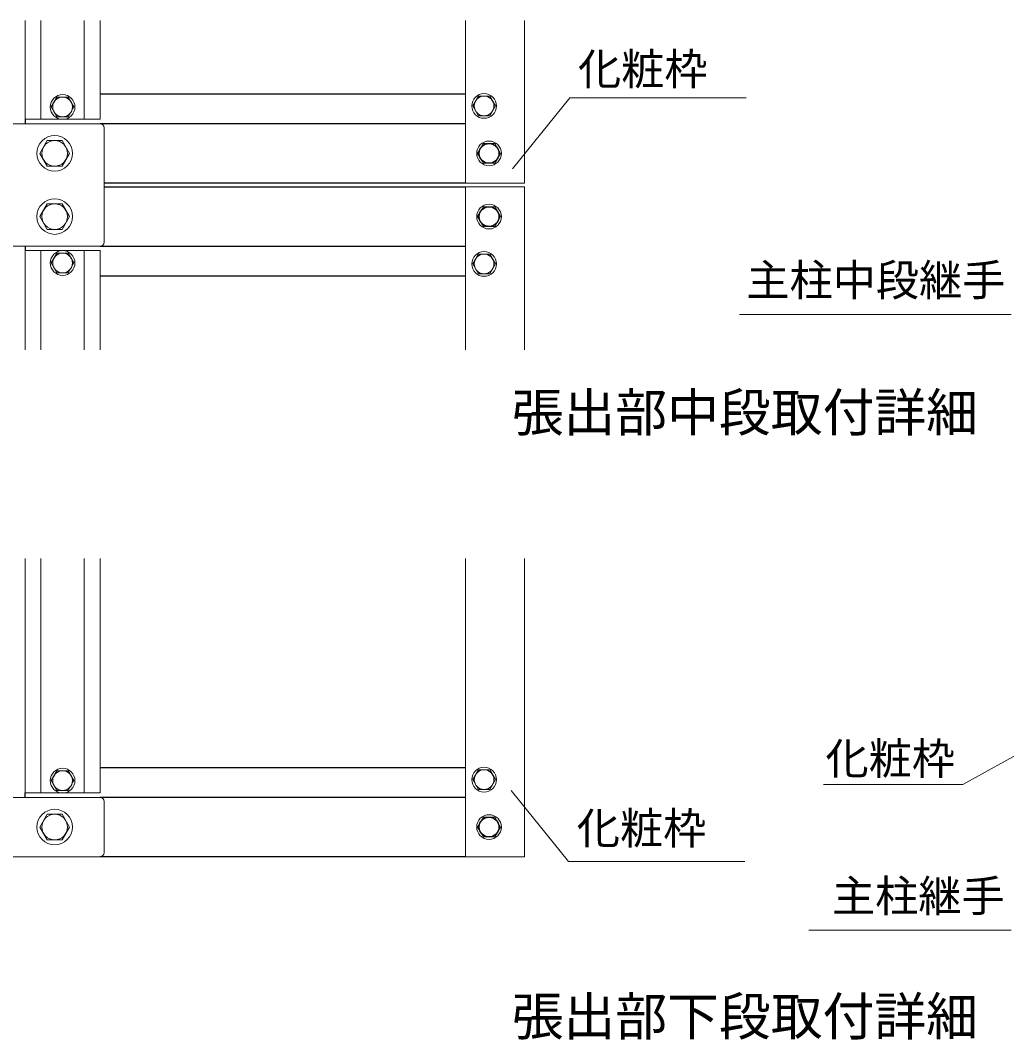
# Model space of a CAD drawing. Units: millimetres, scale not verified. Extents: x -4200 to 4200, y -2970 to 2970.
# Drawn here: x 1260 to 2758, y -1317 to 231 of the extents above; entities that cross this region are included whole.
import ezdxf
from ezdxf.enums import TextEntityAlignment as Align

# ---------------------------------------------------------------- set-up
doc = ezdxf.new("R2010")
doc.units = ezdxf.units.MM
doc.header["$LTSCALE"] = 10
for name, color, linetype, lineweight in [('0-1_D-TTL-TXT', 7, 'Continuous', 25), ('0-2_D-STR1', 1, 'Continuous', 25), ('0-3_D-STR3', 3, 'Continuous', 13), ('0-6_0', 7, 'Continuous', 25), ('0-B_D-STR-TXT', 7, 'Continuous', 13)]:
    doc.layers.add(name, color=color, linetype=linetype, lineweight=lineweight)
doc.styles.add('ＭＳ ゴシック', font='')
doc.styles.get('ＭＳ ゴシック').set_extended_font_data('MS Gothic')

msp = doc.modelspace()

# ---------------------------------------------------------------- linework, layer by layer
at = {"layer": '0-2_D-STR1'}
for p, q in [((1935.9, 119.4), (1380.9, 119.4)), ((1266.9, 81.15), (1266.9, 74.4)), ((1935.9, 74.4), (1380.9, 74.4)), ((1935.9, -15.6), (1386.9, -15.6)), ((1386.9, -21.6), (1935.9, -21.6)), ((1266.9, -111.6), (1266.9, -118.35)), ((1380.93, -111.6), (1935.9, -111.6)), ((1380.9, -156.6), (1935.9, -156.6)), ((1935.9, -903.87), (1380.9, -903.87)), ((1266.9, -948.87), (1266.9, -942.12)), ((1935.9, -948.87), (1380.9, -948.87)), ((1935.9, -1038.87), (1380.9, -1038.87))]:
    msp.add_line(p, q, dxfattribs=at)
at = {"layer": '0-3_D-STR3'}
for p, q in [((1266.9, 231.4), (1266.9, 81.15)), ((1290.9, 231.4), (1290.9, 81.15)), ((1356.9, 231.4), (1356.9, 81.15)), ((1380.9, 231.4), (1380.9, 81.15)), ((2025.9, 231.4), (2025.9, -15.6)), ((1266.9, 81.15), (1380.9, 81.15)), ((942.9, 74.4), (1380.9, 74.4)), ((1386.9, 68.4), (1386.9, -105.6)), ((2016.9, -21.6), (1935.9, -21.6)), ((942.9, -111.6), (1380.9, -111.6)), ((1266.9, -118.35), (1380.9, -118.35)), ((1266.9, -118.35), (1266.9, -268.98)), ((1290.9, -118.35), (1290.9, -268.98)), ((1356.9, -118.35), (1356.9, -268.98)), ((1380.9, -118.35), (1380.9, -268.98)), ((1266.9, -942.12), (1266.9, -585.7)), ((1266.9, -585.7), (1266.9, -942.12)), ((1290.9, -942.12), (1290.9, -585.7)), ((1290.9, -585.7), (1290.9, -942.12)), ((1356.9, -942.12), (1356.9, -585.7)), ((1356.9, -585.7), (1356.9, -942.12)), ((1380.9, -942.12), (1380.9, -585.7)), ((1380.9, -585.7), (1380.9, -942.12)), ((1266.9, -942.12), (1380.9, -942.12)), ((1266.9, -942.12), (1380.9, -942.12)), ((942.9, -948.87), (1380.9, -948.87)), ((1386.9, -1032.87), (1386.9, -954.87)), ((942.9, -1038.87), (1380.9, -1038.87)), ((2016.9, -1038.87), (1935.9, -1038.87))]:
    msp.add_line(p, q, dxfattribs=at)
for points in [[(2025.9, -15.6), (1935.9, -15.6), (1935.9, 231.4)], [(1935.9, -268.98), (1935.9, -21.6), (2025.9, -21.6), (2025.9, -268.98)], [(1935.9, -585.7), (1935.9, -1038.87), (2025.9, -1038.87), (2025.9, -585.7)]]:
    msp.add_lwpolyline(points, dxfattribs=at)
for points in [[(1306.58, 99.9), (1315.24, 114.9), (1332.56, 114.9), (1341.22, 99.9), (1332.56, 84.9), (1315.24, 84.9)], [(1981.72, 101.4), (1973.06, 86.4), (1955.74, 86.4), (1947.08, 101.4), (1955.74, 116.4), (1973.06, 116.4)], [(1334.4, 29.4), (1323.18, 48.9), (1300.63, 48.9), (1289.4, 29.4), (1300.63, 9.9), (1323.18, 9.9)], [(1989.22, 29.4), (1980.56, 44.4), (1963.24, 44.4), (1954.58, 29.4), (1963.24, 14.4), (1980.56, 14.4)], [(1334.4, -66.6), (1323.18, -47.1), (1300.63, -47.1), (1289.4, -66.6), (1300.63, -86.1), (1323.18, -86.1)], [(1989.22, -66.6), (1980.56, -51.6), (1963.24, -51.6), (1954.58, -66.6), (1963.24, -81.6), (1980.56, -81.6)], [(1306.58, -137.1), (1315.24, -122.1), (1332.56, -122.1), (1341.22, -137.1), (1332.56, -152.1), (1315.24, -152.1)], [(1981.72, -138.6), (1973.06, -123.6), (1955.74, -123.6), (1947.08, -138.6), (1955.74, -153.6), (1973.06, -153.6)], [(1306.58, -923.37), (1315.24, -938.37), (1332.56, -938.37), (1341.22, -923.37), (1332.56, -908.37), (1315.24, -908.37)], [(1981.72, -921.87), (1973.06, -936.87), (1955.74, -936.87), (1947.08, -921.87), (1955.74, -906.87), (1973.06, -906.87)], [(1334.4, -993.87), (1323.18, -1013.37), (1300.63, -1013.37), (1289.4, -993.87), (1300.63, -974.37), (1323.18, -974.37)], [(1989.22, -993.87), (1980.56, -1008.87), (1963.24, -1008.87), (1954.58, -993.87), (1963.24, -978.87), (1980.56, -978.87)]]:
    msp.add_lwpolyline(points, close=True, dxfattribs=at)
for centre, radius in [((1323.9, 99.9), 18.75), ((1323.9, 99.9), 15), ((1964.4, 101.4), 18.75), ((1964.4, 101.4), 15), ((1311.9, 29.4), 27), ((1311.9, 29.4), 19.5), ((1971.9, 29.4), 18.75), ((1971.9, 29.4), 15), ((1311.9, -66.6), 27), ((1311.9, -66.6), 19.5), ((1971.9, -66.6), 18.75), ((1971.9, -66.6), 15), ((1323.9, -137.1), 18.75), ((1323.9, -137.1), 15), ((1964.4, -138.6), 18.75), ((1964.4, -138.6), 15), ((1323.9, -923.37), 18.75), ((1323.9, -923.37), 15), ((1964.4, -921.87), 18.75), ((1964.4, -921.87), 15), ((1311.9, -993.87), 27), ((1311.9, -993.87), 19.5), ((1971.9, -993.87), 18.75), ((1971.9, -993.87), 15)]:
    msp.add_circle(centre, radius, dxfattribs=at)
for centre, start, end in [((1380.9, 68.4), 0, 90), ((1380.9, -105.6), 270, 0), ((1380.9, -954.87), 0, 90), ((1380.9, -1032.87), 270, 0)]:
    msp.add_arc(centre, 6, start, end, dxfattribs=at)
at = {"layer": '0-6_0'}
for centre in [(1971.9, 29.4), (1971.9, -66.6), (1971.9, -66.6), (1971.9, -993.87), (1971.9, -993.87)]:
    msp.add_circle(centre, 15, dxfattribs=at)
at = {"layer": '0-B_D-STR-TXT'}
for p, q in [((2094.53, 114), (2007.35, 6.11)), ((2094.53, 114), (2362.6, 114)), ((2765.16, -215.29), (2352.66, -215.29)), ((2691.6, -929.42), (2837.13, -848.41)), ((2092.72, -1046.33), (2005.54, -938.43)), ((2691.6, -929.42), (2479.92, -929.42)), ((2092.72, -1046.33), (2360.79, -1046.33)), ((2765.16, -1150.72), (2457.55, -1150.72))]:
    msp.add_line(p, q, dxfattribs=at)

# ---------------------------------------------------------------- texts
at = {"layer": '0-1_D-TTL-TXT', "style": 'ＭＳ ゴシック'}
for s, p in [('張出部中段取付詳細', (2006.35, -410.21)), ('張出部下段取付詳細', (2006.35, -1327.58))]:
    msp.add_text(s, height=57.7, dxfattribs=at).set_placement(p, align=Align.BOTTOM_LEFT)
at = {"layer": '0-B_D-STR-TXT', "style": 'ＭＳ ゴシック'}
for s, p in [('化粧枠', (2107.08, 118.87)), ('主柱中段継手', (2362.91, -201.54)), ('化粧枠', (2483.1, -928.35)), ('化粧枠', (2105.27, -1034.18)), ('主柱継手', (2492.91, -1136.97))]:
    msp.add_text(s, height=48.09, dxfattribs=at).set_placement(p, align=Align.BOTTOM_LEFT)

doc.saveas('drawing.dxf')
